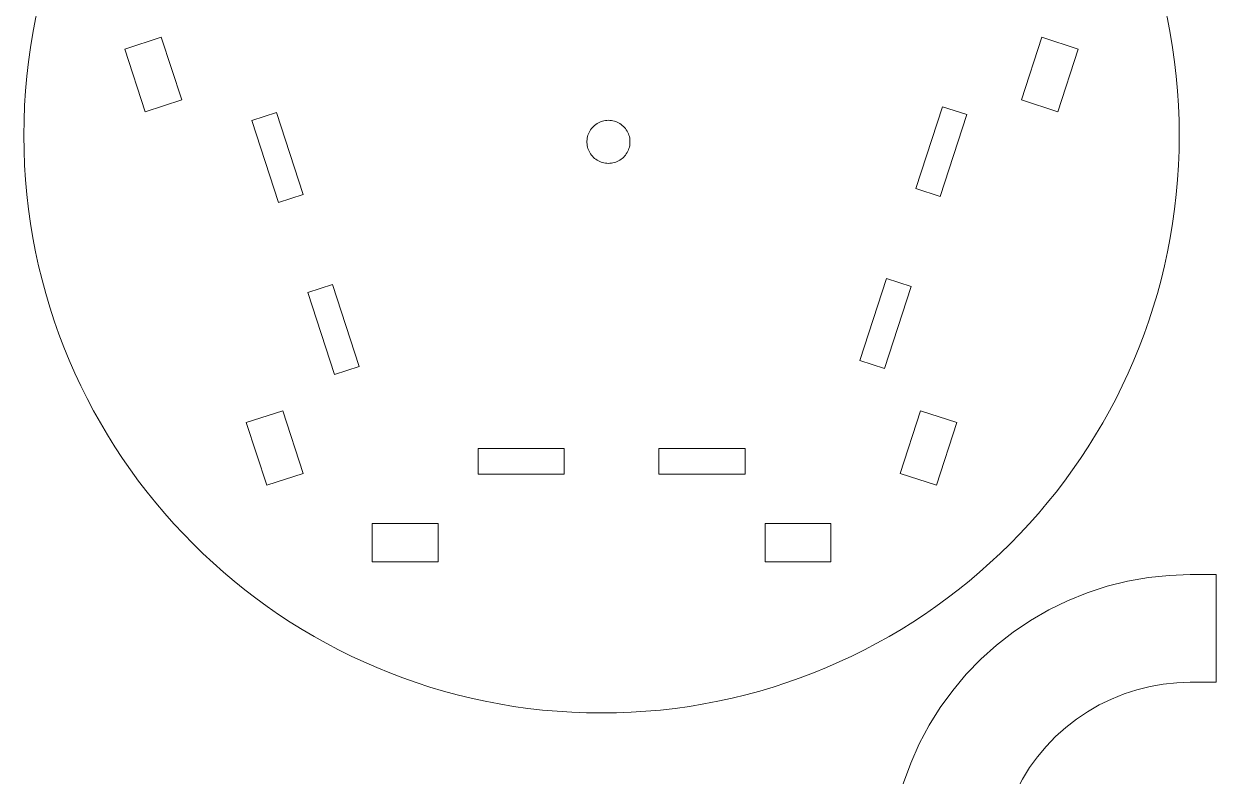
# Model space of a CAD drawing. Header units: centimetres. Extents: x -14.7 to 14.7, y -19.5 to 19.5.
# Drawn here: x -14.44 to -0.6, y -8.58 to 0.16 of the extents above; entities that cross this region are included whole.
import ezdxf

# ---------------------------------------------------------------- set-up
doc = ezdxf.new("R2010")
doc.units = ezdxf.units.CM
doc.header["$MEASUREMENT"] = 0
doc.layers.add('layer 1', color=7, linetype='Continuous')

msp = doc.modelspace()

# ---------------------------------------------------------------- linework, layer by layer
at = {"layer": 'layer 1', "color": 1, "lineweight": 9}
for points, knots in [([(-1.02911, -1.13727), (-1.0291, -1.13749), (-1.0291, -1.13585), (-1.0291, -1.13585), (-1.0291, -1.13585), (-1.0291, 2.5669), (-4.03191, 5.56971), (-7.73467, 5.56971), (-7.73467, 5.56971), (-11.43743, 5.56971), (-14.44024, 2.5669), (-14.44024, -1.13585), (-14.44024, -1.13585), (-14.44024, -1.13585), (-14.44024, -1.13749), (-14.44024, -1.13749), (-14.44024, -1.13749), (-14.44024, -1.137), (-14.44024, -1.13864), (-14.44024, -1.13864), (-14.44024, -1.13864), (-14.44024, -4.8414), (-11.43743, -7.84421), (-7.73467, -7.84421), (-7.73467, -7.84421), (-4.03191, -7.84421), (-1.0291, -4.8414), (-1.0291, -1.13864), (-1.0291, -1.13864), (-1.0291, -1.13864), (-1.0291, -1.137), (-1.0291, -1.137), (-1.0291, -1.137), (-1.0291, -1.137), (-1.02911, -1.13727), (-1.02911, -1.13727)], [0, 0, 0, 0, 0.1, 0.1, 0.1, 0.1, 0.2, 0.2, 0.2, 0.2, 0.3, 0.3, 0.3, 0.3, 0.4, 0.4, 0.4, 0.4, 0.5, 0.5, 0.5, 0.5, 0.6, 0.6, 0.6, 0.6, 0.7, 0.7, 0.7, 0.7, 0.8, 0.8, 0.8, 0.8, 1, 1, 1, 1]), ([(-3.80246, -1.84702), (-3.80246, -1.84702), (-4.08778, -1.75431), (-4.08778, -1.75431), (-4.08778, -1.75431), (-4.08778, -1.75431), (-3.77876, -0.80326), (-3.77876, -0.80326), (-3.77876, -0.80326), (-3.77876, -0.80326), (-3.49344, -0.89596), (-3.49344, -0.89596), (-3.49344, -0.89596), (-3.49344, -0.89596), (-3.80246, -1.84702), (-3.80246, -1.84702)], [0, 0, 0, 0, 0.2, 0.2, 0.2, 0.2, 0.4, 0.4, 0.4, 0.4, 0.6, 0.6, 0.6, 0.6, 1, 1, 1, 1]), ([(-11.48391, -1.91598), (-11.48391, -1.91598), (-11.79293, -0.96492), (-11.79293, -0.96492), (-11.79293, -0.96492), (-11.79293, -0.96492), (-11.50761, -0.87222), (-11.50761, -0.87222), (-11.50761, -0.87222), (-11.50761, -0.87222), (-11.1986, -1.82328), (-11.1986, -1.82328), (-11.1986, -1.82328), (-11.1986, -1.82328), (-11.48391, -1.91598), (-11.48391, -1.91598)], [0, 0, 0, 0, 0.2, 0.2, 0.2, 0.2, 0.4, 0.4, 0.4, 0.4, 0.6, 0.6, 0.6, 0.6, 1, 1, 1, 1]), ([(-7.40454, -1.2206), (-7.40454, -1.2206), (-7.40576, -1.23801), (-7.40576, -1.23801), (-7.40576, -1.23801), (-7.40576, -1.23801), (-7.40819, -1.25529), (-7.40819, -1.25529), (-7.40819, -1.25529), (-7.40819, -1.25529), (-7.41182, -1.27236), (-7.41182, -1.27236), (-7.41182, -1.27236), (-7.41182, -1.27236), (-7.41663, -1.28913), (-7.41663, -1.28913), (-7.41663, -1.28913), (-7.41663, -1.28913), (-7.4226, -1.30553), (-7.4226, -1.30553), (-7.4226, -1.30553), (-7.4226, -1.30553), (-7.4297, -1.32147), (-7.4297, -1.32147), (-7.4297, -1.32147), (-7.4297, -1.32147), (-7.43789, -1.33688), (-7.43789, -1.33688), (-7.43789, -1.33688), (-7.43789, -1.33688), (-7.44713, -1.35168), (-7.44713, -1.35168), (-7.44713, -1.35168), (-7.44713, -1.35168), (-7.45739, -1.3658), (-7.45739, -1.3658), (-7.45739, -1.3658), (-7.45739, -1.3658), (-7.46861, -1.37917), (-7.46861, -1.37917), (-7.46861, -1.37917), (-7.46861, -1.37917), (-7.48073, -1.39172), (-7.48073, -1.39172), (-7.48073, -1.39172), (-7.48073, -1.39172), (-7.4937, -1.4034), (-7.4937, -1.4034), (-7.4937, -1.4034), (-7.4937, -1.4034), (-7.50745, -1.41414), (-7.50745, -1.41414), (-7.50745, -1.41414), (-7.50745, -1.41414), (-7.52192, -1.4239), (-7.52192, -1.4239), (-7.52192, -1.4239), (-7.52192, -1.4239), (-7.53703, -1.43262), (-7.53703, -1.43262), (-7.53703, -1.43262), (-7.53703, -1.43262), (-7.55271, -1.44027), (-7.55271, -1.44027), (-7.55271, -1.44027), (-7.55271, -1.44027), (-7.56889, -1.44681), (-7.56889, -1.44681), (-7.56889, -1.44681), (-7.56889, -1.44681), (-7.58548, -1.4522), (-7.58548, -1.4522), (-7.58548, -1.4522), (-7.58548, -1.4522), (-7.60241, -1.45642), (-7.60241, -1.45642), (-7.60241, -1.45642), (-7.60241, -1.45642), (-7.61959, -1.45945), (-7.61959, -1.45945), (-7.61959, -1.45945), (-7.61959, -1.45945), (-7.63695, -1.46128), (-7.63695, -1.46128), (-7.63695, -1.46128), (-7.63695, -1.46128), (-7.65439, -1.46189), (-7.65439, -1.46189), (-7.65439, -1.46189), (-7.65439, -1.46189), (-7.67183, -1.46128), (-7.67183, -1.46128), (-7.67183, -1.46128), (-7.67183, -1.46128), (-7.68919, -1.45945), (-7.68919, -1.45945), (-7.68919, -1.45945), (-7.68919, -1.45945), (-7.70637, -1.45642), (-7.70637, -1.45642), (-7.70637, -1.45642), (-7.70637, -1.45642), (-7.7233, -1.4522), (-7.7233, -1.4522), (-7.7233, -1.4522), (-7.7233, -1.4522), (-7.73989, -1.44681), (-7.73989, -1.44681), (-7.73989, -1.44681), (-7.73989, -1.44681), (-7.75607, -1.44027), (-7.75607, -1.44027), (-7.75607, -1.44027), (-7.75607, -1.44027), (-7.77175, -1.43262), (-7.77175, -1.43262), (-7.77175, -1.43262), (-7.77175, -1.43262), (-7.78686, -1.4239), (-7.78686, -1.4239), (-7.78686, -1.4239), (-7.78686, -1.4239), (-7.80133, -1.41414), (-7.80133, -1.41414), (-7.80133, -1.41414), (-7.80133, -1.41414), (-7.81508, -1.4034), (-7.81508, -1.4034), (-7.81508, -1.4034), (-7.81508, -1.4034), (-7.82805, -1.39172), (-7.82805, -1.39172), (-7.82805, -1.39172), (-7.82805, -1.39172), (-7.84017, -1.37917), (-7.84017, -1.37917), (-7.84017, -1.37917), (-7.84017, -1.37917), (-7.85139, -1.3658), (-7.85139, -1.3658), (-7.85139, -1.3658), (-7.85139, -1.3658), (-7.86165, -1.35168), (-7.86165, -1.35168), (-7.86165, -1.35168), (-7.86165, -1.35168), (-7.87089, -1.33688), (-7.87089, -1.33688), (-7.87089, -1.33688), (-7.87089, -1.33688), (-7.87908, -1.32147), (-7.87908, -1.32147), (-7.87908, -1.32147), (-7.87908, -1.32147), (-7.88618, -1.30553), (-7.88618, -1.30553), (-7.88618, -1.30553), (-7.88618, -1.30553), (-7.89215, -1.28913), (-7.89215, -1.28913), (-7.89215, -1.28913), (-7.89215, -1.28913), (-7.89696, -1.27236), (-7.89696, -1.27236), (-7.89696, -1.27236), (-7.89696, -1.27236), (-7.90059, -1.25529), (-7.90059, -1.25529), (-7.90059, -1.25529), (-7.90059, -1.25529), (-7.90302, -1.23801), (-7.90302, -1.23801), (-7.90302, -1.23801), (-7.90302, -1.23801), (-7.90424, -1.2206), (-7.90424, -1.2206), (-7.90424, -1.2206), (-7.90424, -1.2206), (-7.90424, -1.20315), (-7.90424, -1.20315), (-7.90424, -1.20315), (-7.90424, -1.20315), (-7.90302, -1.18574), (-7.90302, -1.18574), (-7.90302, -1.18574), (-7.90302, -1.18574), (-7.90059, -1.16846), (-7.90059, -1.16846), (-7.90059, -1.16846), (-7.90059, -1.16846), (-7.89696, -1.15139), (-7.89696, -1.15139), (-7.89696, -1.15139), (-7.89696, -1.15139), (-7.89215, -1.13462), (-7.89215, -1.13462), (-7.89215, -1.13462), (-7.89215, -1.13462), (-7.88618, -1.11822), (-7.88618, -1.11822), (-7.88618, -1.11822), (-7.88618, -1.11822), (-7.87908, -1.10228), (-7.87908, -1.10228), (-7.87908, -1.10228), (-7.87908, -1.10228), (-7.87089, -1.08687), (-7.87089, -1.08687), (-7.87089, -1.08687), (-7.87089, -1.08687), (-7.86165, -1.07207), (-7.86165, -1.07207), (-7.86165, -1.07207), (-7.86165, -1.07207), (-7.85139, -1.05795), (-7.85139, -1.05795), (-7.85139, -1.05795), (-7.85139, -1.05795), (-7.84017, -1.04458), (-7.84017, -1.04458), (-7.84017, -1.04458), (-7.84017, -1.04458), (-7.82805, -1.03203), (-7.82805, -1.03203), (-7.82805, -1.03203), (-7.82805, -1.03203), (-7.81508, -1.02035), (-7.81508, -1.02035), (-7.81508, -1.02035), (-7.81508, -1.02035), (-7.80133, -1.00961), (-7.80133, -1.00961), (-7.80133, -1.00961), (-7.80133, -1.00961), (-7.78686, -0.99985), (-7.78686, -0.99985), (-7.78686, -0.99985), (-7.78686, -0.99985), (-7.77175, -0.99112), (-7.77175, -0.99112), (-7.77175, -0.99112), (-7.77175, -0.99112), (-7.75607, -0.98347), (-7.75607, -0.98347), (-7.75607, -0.98347), (-7.75607, -0.98347), (-7.73989, -0.97693), (-7.73989, -0.97693), (-7.73989, -0.97693), (-7.73989, -0.97693), (-7.7233, -0.97154), (-7.7233, -0.97154), (-7.7233, -0.97154), (-7.7233, -0.97154), (-7.70637, -0.96732), (-7.70637, -0.96732), (-7.70637, -0.96732), (-7.70637, -0.96732), (-7.68919, -0.96429), (-7.68919, -0.96429), (-7.68919, -0.96429), (-7.68919, -0.96429), (-7.67183, -0.96246), (-7.67183, -0.96246), (-7.67183, -0.96246), (-7.67183, -0.96246), (-7.65439, -0.96185), (-7.65439, -0.96185), (-7.65439, -0.96185), (-7.65439, -0.96185), (-7.63695, -0.96246), (-7.63695, -0.96246), (-7.63695, -0.96246), (-7.63695, -0.96246), (-7.61959, -0.96429), (-7.61959, -0.96429), (-7.61959, -0.96429), (-7.61959, -0.96429), (-7.60241, -0.96732), (-7.60241, -0.96732), (-7.60241, -0.96732), (-7.60241, -0.96732), (-7.58548, -0.97154), (-7.58548, -0.97154), (-7.58548, -0.97154), (-7.58548, -0.97154), (-7.56889, -0.97693), (-7.56889, -0.97693), (-7.56889, -0.97693), (-7.56889, -0.97693), (-7.55271, -0.98347), (-7.55271, -0.98347), (-7.55271, -0.98347), (-7.55271, -0.98347), (-7.53703, -0.99112), (-7.53703, -0.99112), (-7.53703, -0.99112), (-7.53703, -0.99112), (-7.52192, -0.99985), (-7.52192, -0.99985), (-7.52192, -0.99985), (-7.52192, -0.99985), (-7.50745, -1.00961), (-7.50745, -1.00961), (-7.50745, -1.00961), (-7.50745, -1.00961), (-7.4937, -1.02035), (-7.4937, -1.02035), (-7.4937, -1.02035), (-7.4937, -1.02035), (-7.48073, -1.03203), (-7.48073, -1.03203), (-7.48073, -1.03203), (-7.48073, -1.03203), (-7.46861, -1.04458), (-7.46861, -1.04458), (-7.46861, -1.04458), (-7.46861, -1.04458), (-7.45739, -1.05795), (-7.45739, -1.05795), (-7.45739, -1.05795), (-7.45739, -1.05795), (-7.44713, -1.07207), (-7.44713, -1.07207), (-7.44713, -1.07207), (-7.44713, -1.07207), (-7.43789, -1.08687), (-7.43789, -1.08687), (-7.43789, -1.08687), (-7.43789, -1.08687), (-7.4297, -1.10228), (-7.4297, -1.10228), (-7.4297, -1.10228), (-7.4297, -1.10228), (-7.4226, -1.11822), (-7.4226, -1.11822), (-7.4226, -1.11822), (-7.4226, -1.11822), (-7.41663, -1.13462), (-7.41663, -1.13462), (-7.41663, -1.13462), (-7.41663, -1.13462), (-7.41182, -1.15139), (-7.41182, -1.15139), (-7.41182, -1.15139), (-7.41182, -1.15139), (-7.40819, -1.16846), (-7.40819, -1.16846), (-7.40819, -1.16846), (-7.40819, -1.16846), (-7.40576, -1.18574), (-7.40576, -1.18574), (-7.40576, -1.18574), (-7.40576, -1.18574), (-7.40454, -1.20315), (-7.40454, -1.20315), (-7.40454, -1.20315), (-7.40454, -1.20315), (-7.40454, -1.2206), (-7.40454, -1.2206)], [0, 0, 0, 0, 0.01098901, 0.01098901, 0.01098901, 0.01098901, 0.02197802, 0.02197802, 0.02197802, 0.02197802, 0.03296703, 0.03296703, 0.03296703, 0.03296703, 0.04395604, 0.04395604, 0.04395604, 0.04395604, 0.05494505, 0.05494505, 0.05494505, 0.05494505, 0.06593407, 0.06593407, 0.06593407, 0.06593407, 0.07692308, 0.07692308, 0.07692308, 0.07692308, 0.08791209, 0.08791209, 0.08791209, 0.08791209, 0.0989011, 0.0989011, 0.0989011, 0.0989011, 0.10989011, 0.10989011, 0.10989011, 0.10989011, 0.12087912, 0.12087912, 0.12087912, 0.12087912, 0.13186813, 0.13186813, 0.13186813, 0.13186813, 0.14285714, 0.14285714, 0.14285714, 0.14285714, 0.15384615, 0.15384615, 0.15384615, 0.15384615, 0.16483516, 0.16483516, 0.16483516, 0.16483516, 0.17582418, 0.17582418, 0.17582418, 0.17582418, 0.18681319, 0.18681319, 0.18681319, 0.18681319, 0.1978022, 0.1978022, 0.1978022, 0.1978022, 0.20879121, 0.20879121, 0.20879121, 0.20879121, 0.21978022, 0.21978022, 0.21978022, 0.21978022, 0.23076923, 0.23076923, 0.23076923, 0.23076923, 0.24175824, 0.24175824, 0.24175824, 0.24175824, 0.25274725, 0.25274725, 0.25274725, 0.25274725, 0.26373626, 0.26373626, 0.26373626, 0.26373626, 0.27472527, 0.27472527, 0.27472527, 0.27472527, 0.28571429, 0.28571429, 0.28571429, 0.28571429, 0.2967033, 0.2967033, 0.2967033, 0.2967033, 0.30769231, 0.30769231, 0.30769231, 0.30769231, 0.31868132, 0.31868132, 0.31868132, 0.31868132, 0.32967033, 0.32967033, 0.32967033, 0.32967033, 0.34065934, 0.34065934, 0.34065934, 0.34065934, 0.35164835, 0.35164835, 0.35164835, 0.35164835, 0.36263736, 0.36263736, 0.36263736, 0.36263736, 0.37362637, 0.37362637, 0.37362637, 0.37362637, 0.38461538, 0.38461538, 0.38461538, 0.38461538, 0.3956044, 0.3956044, 0.3956044, 0.3956044, 0.40659341, 0.40659341, 0.40659341, 0.40659341, 0.41758242, 0.41758242, 0.41758242, 0.41758242, 0.42857143, 0.42857143, 0.42857143, 0.42857143, 0.43956044, 0.43956044, 0.43956044, 0.43956044, 0.45054945, 0.45054945, 0.45054945, 0.45054945, 0.46153846, 0.46153846, 0.46153846, 0.46153846, 0.47252747, 0.47252747, 0.47252747, 0.47252747, 0.48351648, 0.48351648, 0.48351648, 0.48351648, 0.49450549, 0.49450549, 0.49450549, 0.49450549, 0.50549451, 0.50549451, 0.50549451, 0.50549451, 0.51648352, 0.51648352, 0.51648352, 0.51648352, 0.52747253, 0.52747253, 0.52747253, 0.52747253, 0.53846154, 0.53846154, 0.53846154, 0.53846154, 0.54945055, 0.54945055, 0.54945055, 0.54945055, 0.56043956, 0.56043956, 0.56043956, 0.56043956, 0.57142857, 0.57142857, 0.57142857, 0.57142857, 0.58241758, 0.58241758, 0.58241758, 0.58241758, 0.59340659, 0.59340659, 0.59340659, 0.59340659, 0.6043956, 0.6043956, 0.6043956, 0.6043956, 0.61538462, 0.61538462, 0.61538462, 0.61538462, 0.62637363, 0.62637363, 0.62637363, 0.62637363, 0.63736264, 0.63736264, 0.63736264, 0.63736264, 0.64835165, 0.64835165, 0.64835165, 0.64835165, 0.65934066, 0.65934066, 0.65934066, 0.65934066, 0.67032967, 0.67032967, 0.67032967, 0.67032967, 0.68131868, 0.68131868, 0.68131868, 0.68131868, 0.69230769, 0.69230769, 0.69230769, 0.69230769, 0.7032967, 0.7032967, 0.7032967, 0.7032967, 0.71428571, 0.71428571, 0.71428571, 0.71428571, 0.72527473, 0.72527473, 0.72527473, 0.72527473, 0.73626374, 0.73626374, 0.73626374, 0.73626374, 0.74725275, 0.74725275, 0.74725275, 0.74725275, 0.75824176, 0.75824176, 0.75824176, 0.75824176, 0.76923077, 0.76923077, 0.76923077, 0.76923077, 0.78021978, 0.78021978, 0.78021978, 0.78021978, 0.79120879, 0.79120879, 0.79120879, 0.79120879, 0.8021978, 0.8021978, 0.8021978, 0.8021978, 0.81318681, 0.81318681, 0.81318681, 0.81318681, 0.82417582, 0.82417582, 0.82417582, 0.82417582, 0.83516484, 0.83516484, 0.83516484, 0.83516484, 0.84615385, 0.84615385, 0.84615385, 0.84615385, 0.85714286, 0.85714286, 0.85714286, 0.85714286, 0.86813187, 0.86813187, 0.86813187, 0.86813187, 0.87912088, 0.87912088, 0.87912088, 0.87912088, 0.89010989, 0.89010989, 0.89010989, 0.89010989, 0.9010989, 0.9010989, 0.9010989, 0.9010989, 0.91208791, 0.91208791, 0.91208791, 0.91208791, 0.92307692, 0.92307692, 0.92307692, 0.92307692, 0.93406593, 0.93406593, 0.93406593, 0.93406593, 0.94505495, 0.94505495, 0.94505495, 0.94505495, 0.95604396, 0.95604396, 0.95604396, 0.95604396, 0.96703297, 0.96703297, 0.96703297, 0.96703297, 0.97802198, 0.97802198, 0.97802198, 0.97802198, 1, 1, 1, 1]), ([(-10.83498, -3.9132), (-10.83498, -3.9132), (-11.144, -2.96215), (-11.144, -2.96215), (-11.144, -2.96215), (-11.144, -2.96215), (-10.85868, -2.86944), (-10.85868, -2.86944), (-10.85868, -2.86944), (-10.85868, -2.86944), (-10.54966, -3.8205), (-10.54966, -3.8205), (-10.54966, -3.8205), (-10.54966, -3.8205), (-10.83498, -3.9132), (-10.83498, -3.9132)], [0, 0, 0, 0, 0.2, 0.2, 0.2, 0.2, 0.4, 0.4, 0.4, 0.4, 0.6, 0.6, 0.6, 0.6, 1, 1, 1, 1]), ([(-4.4514, -3.84424), (-4.4514, -3.84424), (-4.73671, -3.75154), (-4.73671, -3.75154), (-4.73671, -3.75154), (-4.73671, -3.75154), (-4.42769, -2.80048), (-4.42769, -2.80048), (-4.42769, -2.80048), (-4.42769, -2.80048), (-4.14238, -2.89318), (-4.14238, -2.89318), (-4.14238, -2.89318), (-4.14238, -2.89318), (-4.4514, -3.84424), (-4.4514, -3.84424)], [0, 0, 0, 0, 0.2, 0.2, 0.2, 0.2, 0.4, 0.4, 0.4, 0.4, 0.6, 0.6, 0.6, 0.6, 1, 1, 1, 1]), ([(-8.16813, -5.07155), (-8.16813, -5.07155), (-9.16813, -5.07155), (-9.16813, -5.07155), (-9.16813, -5.07155), (-9.16813, -5.07155), (-9.16813, -4.77155), (-9.16813, -4.77155), (-9.16813, -4.77155), (-9.16813, -4.77155), (-8.16813, -4.77155), (-8.16813, -4.77155), (-8.16813, -4.77155), (-8.16813, -4.77155), (-8.16813, -5.07155), (-8.16813, -5.07155)], [0, 0, 0, 0, 0.2, 0.2, 0.2, 0.2, 0.4, 0.4, 0.4, 0.4, 0.6, 0.6, 0.6, 0.6, 1, 1, 1, 1]), ([(-6.06814, -5.07155), (-6.06814, -5.07155), (-7.06814, -5.07155), (-7.06814, -5.07155), (-7.06814, -5.07155), (-7.06814, -5.07155), (-7.06814, -4.77155), (-7.06814, -4.77155), (-7.06814, -4.77155), (-7.06814, -4.77155), (-6.06814, -4.77155), (-6.06814, -4.77155), (-6.06814, -4.77155), (-6.06814, -4.77155), (-6.06814, -5.07155), (-6.06814, -5.07155)], [0, 0, 0, 0, 0.2, 0.2, 0.2, 0.2, 0.4, 0.4, 0.4, 0.4, 0.6, 0.6, 0.6, 0.6, 1, 1, 1, 1]), ([(-0.90083, -11.98721), (-0.90083, -11.98721), (-1.05778, -11.98173), (-1.05778, -11.98173), (-1.05778, -11.98173), (-1.05778, -11.98173), (-1.21397, -11.96531), (-1.21397, -11.96531), (-1.21397, -11.96531), (-1.21397, -11.96531), (-1.36863, -11.93804), (-1.36863, -11.93804), (-1.36863, -11.93804), (-1.36863, -11.93804), (-1.52101, -11.90005), (-1.52101, -11.90005), (-1.52101, -11.90005), (-1.52101, -11.90005), (-1.67037, -11.85152), (-1.67037, -11.85152), (-1.67037, -11.85152), (-1.67037, -11.85152), (-1.81599, -11.79269), (-1.81599, -11.79269), (-1.81599, -11.79269), (-1.81599, -11.79269), (-1.95714, -11.72384), (-1.95714, -11.72384), (-1.95714, -11.72384), (-1.95714, -11.72384), (-2.09315, -11.64532), (-2.09315, -11.64532), (-2.09315, -11.64532), (-2.09315, -11.64532), (-2.22335, -11.5575), (-2.22335, -11.5575), (-2.22335, -11.5575), (-2.22335, -11.5575), (-2.3471, -11.46081), (-2.3471, -11.46081), (-2.3471, -11.46081), (-2.3471, -11.46081), (-2.46381, -11.35573), (-2.46381, -11.35573), (-2.46381, -11.35573), (-2.46381, -11.35573), (-2.5729, -11.24276), (-2.5729, -11.24276), (-2.5729, -11.24276), (-2.5729, -11.24276), (-2.67385, -11.12245), (-2.67385, -11.12245), (-2.67385, -11.12245), (-2.67385, -11.12245), (-2.76616, -10.99539), (-2.76616, -10.99539), (-2.76616, -10.99539), (-2.76616, -10.99539), (-2.84939, -10.86221), (-2.84939, -10.86221), (-2.84939, -10.86221), (-2.84939, -10.86221), (-2.92312, -10.72355), (-2.92312, -10.72355), (-2.92312, -10.72355), (-2.92312, -10.72355), (-2.98699, -10.58007), (-2.98699, -10.58007), (-2.98699, -10.58007), (-2.98699, -10.58007), (-3.04071, -10.4325), (-3.04071, -10.4325), (-3.04071, -10.4325), (-3.04071, -10.4325), (-3.08399, -10.28154), (-3.08399, -10.28154), (-3.08399, -10.28154), (-3.08399, -10.28154), (-3.11665, -10.12792), (-3.11665, -10.12792), (-3.11665, -10.12792), (-3.11665, -10.12792), (-3.1385, -9.9724), (-3.1385, -9.9724), (-3.1385, -9.9724), (-3.1385, -9.9724), (-3.14946, -9.81573), (-3.14946, -9.81573), (-3.14946, -9.81573), (-3.14946, -9.81573), (-3.14946, -9.65869), (-3.14946, -9.65869), (-3.14946, -9.65869), (-3.14946, -9.65869), (-3.1385, -9.50202), (-3.1385, -9.50202), (-3.1385, -9.50202), (-3.1385, -9.50202), (-3.11665, -9.34651), (-3.11665, -9.34651), (-3.11665, -9.34651), (-3.11665, -9.34651), (-3.08399, -9.19291), (-3.08399, -9.19291), (-3.08399, -9.19291), (-3.08399, -9.19291), (-3.04071, -9.04191), (-3.04071, -9.04191), (-3.04071, -9.04191), (-3.04071, -9.04191), (-2.98699, -8.89431), (-2.98699, -8.89431), (-2.98699, -8.89431), (-2.98699, -8.89431), (-2.92312, -8.75091), (-2.92312, -8.75091), (-2.92312, -8.75091), (-2.92312, -8.75091), (-2.84939, -8.61221), (-2.84939, -8.61221), (-2.84939, -8.61221), (-2.84939, -8.61221), (-2.76616, -8.47901), (-2.76616, -8.47901), (-2.76616, -8.47901), (-2.76616, -8.47901), (-2.67385, -8.35201), (-2.67385, -8.35201), (-2.67385, -8.35201), (-2.67385, -8.35201), (-2.5729, -8.23171), (-2.5729, -8.23171), (-2.5729, -8.23171), (-2.5729, -8.23171), (-2.46381, -8.11871), (-2.46381, -8.11871), (-2.46381, -8.11871), (-2.46381, -8.11871), (-2.3471, -8.01361), (-2.3471, -8.01361), (-2.3471, -8.01361), (-2.3471, -8.01361), (-2.22335, -7.91691), (-2.22335, -7.91691), (-2.22335, -7.91691), (-2.22335, -7.91691), (-2.09315, -7.82911), (-2.09315, -7.82911), (-2.09315, -7.82911), (-2.09315, -7.82911), (-1.95714, -7.75061), (-1.95714, -7.75061), (-1.95714, -7.75061), (-1.95714, -7.75061), (-1.81599, -7.68171), (-1.81599, -7.68171), (-1.81599, -7.68171), (-1.81599, -7.68171), (-1.67037, -7.62291), (-1.67037, -7.62291), (-1.67037, -7.62291), (-1.67037, -7.62291), (-1.52101, -7.57441), (-1.52101, -7.57441), (-1.52101, -7.57441), (-1.52101, -7.57441), (-1.36863, -7.53641), (-1.36863, -7.53641), (-1.36863, -7.53641), (-1.36863, -7.53641), (-1.21397, -7.50911), (-1.21397, -7.50911), (-1.21397, -7.50911), (-1.21397, -7.50911), (-1.05778, -7.49271), (-1.05778, -7.49271), (-1.05778, -7.49271), (-1.05778, -7.49271), (-0.90083, -7.48721), (-0.90083, -7.48721), (-0.90083, -7.48721), (-0.90083, -7.48721), (-0.60083, -7.48721), (-0.60083, -7.48721), (-0.60083, -7.48721), (-0.60083, -7.48721), (-0.60083, -6.23721), (-0.60083, -6.23721), (-0.60083, -6.23721), (-0.60083, -6.23721), (-0.90083, -6.23721), (-0.90083, -6.23721), (-0.90083, -6.23721), (-0.90083, -6.23721), (-1.14498, -6.24571), (-1.14498, -6.24571), (-1.14498, -6.24571), (-1.14498, -6.24571), (-1.38794, -6.27131), (-1.38794, -6.27131), (-1.38794, -6.27131), (-1.38794, -6.27131), (-1.62852, -6.31371), (-1.62852, -6.31371), (-1.62852, -6.31371), (-1.62852, -6.31371), (-1.86556, -6.37281), (-1.86556, -6.37281), (-1.86556, -6.37281), (-1.86556, -6.37281), (-2.0979, -6.44831), (-2.0979, -6.44831), (-2.0979, -6.44831), (-2.0979, -6.44831), (-2.32441, -6.53981), (-2.32441, -6.53981), (-2.32441, -6.53981), (-2.32441, -6.53981), (-2.54398, -6.64691), (-2.54398, -6.64691), (-2.54398, -6.64691), (-2.54398, -6.64691), (-2.75555, -6.76901), (-2.75555, -6.76901), (-2.75555, -6.76901), (-2.75555, -6.76901), (-2.95808, -6.90561), (-2.95808, -6.90561), (-2.95808, -6.90561), (-2.95808, -6.90561), (-3.15059, -7.05601), (-3.15059, -7.05601), (-3.15059, -7.05601), (-3.15059, -7.05601), (-3.33213, -7.21951), (-3.33213, -7.21951), (-3.33213, -7.21951), (-3.33213, -7.21951), (-3.50184, -7.39521), (-3.50184, -7.39521), (-3.50184, -7.39521), (-3.50184, -7.39521), (-3.65887, -7.58241), (-3.65887, -7.58241), (-3.65887, -7.58241), (-3.65887, -7.58241), (-3.80246, -7.78001), (-3.80246, -7.78001), (-3.80246, -7.78001), (-3.80246, -7.78001), (-3.93192, -7.98721), (-3.93192, -7.98721), (-3.93192, -7.98721), (-3.93192, -7.98721), (-4.04661, -8.20291), (-4.04661, -8.20291), (-4.04661, -8.20291), (-4.04661, -8.20291), (-4.14597, -8.42611), (-4.14597, -8.42611), (-4.14597, -8.42611), (-4.14597, -8.42611), (-4.22953, -8.65561), (-4.22953, -8.65561), (-4.22953, -8.65561), (-4.22953, -8.65561), (-4.29686, -8.89051), (-4.29686, -8.89051), (-4.29686, -8.89051), (-4.29686, -8.89051), (-4.34766, -9.12941), (-4.34766, -9.12941), (-4.34766, -9.12941), (-4.34766, -9.12941), (-4.38166, -9.37141), (-4.38166, -9.37141), (-4.38166, -9.37141), (-4.38166, -9.37141), (-4.3987, -9.61506), (-4.3987, -9.61506), (-4.3987, -9.61506), (-4.3987, -9.61506), (-4.3987, -9.85936), (-4.3987, -9.85936), (-4.3987, -9.85936), (-4.3987, -9.85936), (-4.38166, -10.10306), (-4.38166, -10.10306), (-4.38166, -10.10306), (-4.38166, -10.10306), (-4.34766, -10.34498), (-4.34766, -10.34498), (-4.34766, -10.34498), (-4.34766, -10.34498), (-4.29686, -10.58394), (-4.29686, -10.58394), (-4.29686, -10.58394), (-4.29686, -10.58394), (-4.22953, -10.81877), (-4.22953, -10.81877), (-4.22953, -10.81877), (-4.22953, -10.81877), (-4.14597, -11.04833), (-4.14597, -11.04833), (-4.14597, -11.04833), (-4.14597, -11.04833), (-4.04661, -11.27151), (-4.04661, -11.27151), (-4.04661, -11.27151), (-4.04661, -11.27151), (-3.93192, -11.48721), (-3.93192, -11.48721), (-3.93192, -11.48721), (-3.93192, -11.48721), (-3.80246, -11.69439), (-3.80246, -11.69439), (-3.80246, -11.69439), (-3.80246, -11.69439), (-3.65887, -11.89203), (-3.65887, -11.89203), (-3.65887, -11.89203), (-3.65887, -11.89203), (-3.50184, -12.07917), (-3.50184, -12.07917), (-3.50184, -12.07917), (-3.50184, -12.07917), (-3.33213, -12.2549), (-3.33213, -12.2549), (-3.33213, -12.2549), (-3.33213, -12.2549), (-3.15059, -12.41837), (-3.15059, -12.41837), (-3.15059, -12.41837), (-3.15059, -12.41837), (-2.95808, -12.56877), (-2.95808, -12.56877), (-2.95808, -12.56877), (-2.95808, -12.56877), (-2.75555, -12.70538), (-2.75555, -12.70538), (-2.75555, -12.70538), (-2.75555, -12.70538), (-2.54398, -12.82753), (-2.54398, -12.82753), (-2.54398, -12.82753), (-2.54398, -12.82753), (-2.32441, -12.93462), (-2.32441, -12.93462), (-2.32441, -12.93462), (-2.32441, -12.93462), (-2.0979, -13.02614), (-2.0979, -13.02614), (-2.0979, -13.02614), (-2.0979, -13.02614), (-1.86556, -13.10163), (-1.86556, -13.10163), (-1.86556, -13.10163), (-1.86556, -13.10163), (-1.62852, -13.16073), (-1.62852, -13.16073), (-1.62852, -13.16073), (-1.62852, -13.16073), (-1.38794, -13.20315), (-1.38794, -13.20315), (-1.38794, -13.20315), (-1.38794, -13.20315), (-1.14498, -13.22868), (-1.14498, -13.22868), (-1.14498, -13.22868), (-1.14498, -13.22868), (-0.90083, -13.23721), (-0.90083, -13.23721), (-0.90083, -13.23721), (-0.90083, -13.23721), (-0.60083, -13.23721), (-0.60083, -13.23721), (-0.60083, -13.23721), (-0.60083, -13.23721), (-0.60083, -11.98721), (-0.60083, -11.98721), (-0.60083, -11.98721), (-0.60083, -11.98721), (-0.90083, -11.98721), (-0.90083, -11.98721)], [0, 0, 0, 0, 0.01030928, 0.01030928, 0.01030928, 0.01030928, 0.02061856, 0.02061856, 0.02061856, 0.02061856, 0.03092784, 0.03092784, 0.03092784, 0.03092784, 0.04123711, 0.04123711, 0.04123711, 0.04123711, 0.05154639, 0.05154639, 0.05154639, 0.05154639, 0.06185567, 0.06185567, 0.06185567, 0.06185567, 0.07216495, 0.07216495, 0.07216495, 0.07216495, 0.08247423, 0.08247423, 0.08247423, 0.08247423, 0.09278351, 0.09278351, 0.09278351, 0.09278351, 0.10309278, 0.10309278, 0.10309278, 0.10309278, 0.11340206, 0.11340206, 0.11340206, 0.11340206, 0.12371134, 0.12371134, 0.12371134, 0.12371134, 0.13402062, 0.13402062, 0.13402062, 0.13402062, 0.1443299, 0.1443299, 0.1443299, 0.1443299, 0.15463918, 0.15463918, 0.15463918, 0.15463918, 0.16494845, 0.16494845, 0.16494845, 0.16494845, 0.17525773, 0.17525773, 0.17525773, 0.17525773, 0.18556701, 0.18556701, 0.18556701, 0.18556701, 0.19587629, 0.19587629, 0.19587629, 0.19587629, 0.20618557, 0.20618557, 0.20618557, 0.20618557, 0.21649485, 0.21649485, 0.21649485, 0.21649485, 0.22680412, 0.22680412, 0.22680412, 0.22680412, 0.2371134, 0.2371134, 0.2371134, 0.2371134, 0.24742268, 0.24742268, 0.24742268, 0.24742268, 0.25773196, 0.25773196, 0.25773196, 0.25773196, 0.26804124, 0.26804124, 0.26804124, 0.26804124, 0.27835052, 0.27835052, 0.27835052, 0.27835052, 0.28865979, 0.28865979, 0.28865979, 0.28865979, 0.29896907, 0.29896907, 0.29896907, 0.29896907, 0.30927835, 0.30927835, 0.30927835, 0.30927835, 0.31958763, 0.31958763, 0.31958763, 0.31958763, 0.32989691, 0.32989691, 0.32989691, 0.32989691, 0.34020619, 0.34020619, 0.34020619, 0.34020619, 0.35051546, 0.35051546, 0.35051546, 0.35051546, 0.36082474, 0.36082474, 0.36082474, 0.36082474, 0.37113402, 0.37113402, 0.37113402, 0.37113402, 0.3814433, 0.3814433, 0.3814433, 0.3814433, 0.39175258, 0.39175258, 0.39175258, 0.39175258, 0.40206186, 0.40206186, 0.40206186, 0.40206186, 0.41237113, 0.41237113, 0.41237113, 0.41237113, 0.42268041, 0.42268041, 0.42268041, 0.42268041, 0.43298969, 0.43298969, 0.43298969, 0.43298969, 0.44329897, 0.44329897, 0.44329897, 0.44329897, 0.45360825, 0.45360825, 0.45360825, 0.45360825, 0.46391753, 0.46391753, 0.46391753, 0.46391753, 0.4742268, 0.4742268, 0.4742268, 0.4742268, 0.48453608, 0.48453608, 0.48453608, 0.48453608, 0.49484536, 0.49484536, 0.49484536, 0.49484536, 0.50515464, 0.50515464, 0.50515464, 0.50515464, 0.51546392, 0.51546392, 0.51546392, 0.51546392, 0.5257732, 0.5257732, 0.5257732, 0.5257732, 0.53608247, 0.53608247, 0.53608247, 0.53608247, 0.54639175, 0.54639175, 0.54639175, 0.54639175, 0.55670103, 0.55670103, 0.55670103, 0.55670103, 0.56701031, 0.56701031, 0.56701031, 0.56701031, 0.57731959, 0.57731959, 0.57731959, 0.57731959, 0.58762887, 0.58762887, 0.58762887, 0.58762887, 0.59793814, 0.59793814, 0.59793814, 0.59793814, 0.60824742, 0.60824742, 0.60824742, 0.60824742, 0.6185567, 0.6185567, 0.6185567, 0.6185567, 0.62886598, 0.62886598, 0.62886598, 0.62886598, 0.63917526, 0.63917526, 0.63917526, 0.63917526, 0.64948454, 0.64948454, 0.64948454, 0.64948454, 0.65979381, 0.65979381, 0.65979381, 0.65979381, 0.67010309, 0.67010309, 0.67010309, 0.67010309, 0.68041237, 0.68041237, 0.68041237, 0.68041237, 0.69072165, 0.69072165, 0.69072165, 0.69072165, 0.70103093, 0.70103093, 0.70103093, 0.70103093, 0.71134021, 0.71134021, 0.71134021, 0.71134021, 0.72164948, 0.72164948, 0.72164948, 0.72164948, 0.73195876, 0.73195876, 0.73195876, 0.73195876, 0.74226804, 0.74226804, 0.74226804, 0.74226804, 0.75257732, 0.75257732, 0.75257732, 0.75257732, 0.7628866, 0.7628866, 0.7628866, 0.7628866, 0.77319588, 0.77319588, 0.77319588, 0.77319588, 0.78350515, 0.78350515, 0.78350515, 0.78350515, 0.79381443, 0.79381443, 0.79381443, 0.79381443, 0.80412371, 0.80412371, 0.80412371, 0.80412371, 0.81443299, 0.81443299, 0.81443299, 0.81443299, 0.82474227, 0.82474227, 0.82474227, 0.82474227, 0.83505155, 0.83505155, 0.83505155, 0.83505155, 0.84536082, 0.84536082, 0.84536082, 0.84536082, 0.8556701, 0.8556701, 0.8556701, 0.8556701, 0.86597938, 0.86597938, 0.86597938, 0.86597938, 0.87628866, 0.87628866, 0.87628866, 0.87628866, 0.88659794, 0.88659794, 0.88659794, 0.88659794, 0.89690722, 0.89690722, 0.89690722, 0.89690722, 0.90721649, 0.90721649, 0.90721649, 0.90721649, 0.91752577, 0.91752577, 0.91752577, 0.91752577, 0.92783505, 0.92783505, 0.92783505, 0.92783505, 0.93814433, 0.93814433, 0.93814433, 0.93814433, 0.94845361, 0.94845361, 0.94845361, 0.94845361, 0.95876289, 0.95876289, 0.95876289, 0.95876289, 0.96907216, 0.96907216, 0.96907216, 0.96907216, 0.97938144, 0.97938144, 0.97938144, 0.97938144, 1, 1, 1, 1])]:
    msp.add_open_spline(points, degree=3, knots=knots, dxfattribs=at)
for points in [[(-13.26716, -0.13519), (-13.26716, -0.13519), (-12.84451, 0.00214), (-12.84451, 0.00214)], [(-12.84451, 0.00214), (-12.84451, 0.00214), (-12.60807, -0.72555), (-12.60807, -0.72555)], [(-2.86128, -0.72555), (-2.86128, -0.72555), (-2.62484, 0.00214), (-2.62484, 0.00214)], [(-2.2022, -0.13519), (-2.2022, -0.13519), (-2.62485, 0.00214), (-2.62485, 0.00214)], [(-13.26716, -0.13519), (-13.26716, -0.13519), (-13.03072, -0.86287), (-13.03072, -0.86287)], [(-2.43864, -0.86287), (-2.43864, -0.86287), (-2.2022, -0.13519), (-2.2022, -0.13519)], [(-13.03072, -0.86287), (-13.03072, -0.86287), (-12.60807, -0.72555), (-12.60807, -0.72555)], [(-2.43864, -0.86287), (-2.43864, -0.86287), (-2.86128, -0.72555), (-2.86128, -0.72555)], [(-11.85798, -4.47219), (-11.85798, -4.47219), (-11.43534, -4.33486), (-11.43534, -4.33486)], [(-11.43534, -4.33486), (-11.43534, -4.33486), (-11.1989, -5.06255), (-11.1989, -5.06255)], [(-4.27046, -5.06255), (-4.27046, -5.06255), (-4.03402, -4.33486), (-4.03402, -4.33486)], [(-3.61137, -4.47219), (-3.61137, -4.47219), (-4.03401, -4.33486), (-4.03401, -4.33486)], [(-11.85798, -4.47219), (-11.85798, -4.47219), (-11.62154, -5.19988), (-11.62154, -5.19988)], [(-3.84781, -5.19987), (-3.84781, -5.19987), (-3.61137, -4.47218), (-3.61137, -4.47218)], [(-11.62154, -5.19987), (-11.62154, -5.19987), (-11.1989, -5.06254), (-11.1989, -5.06254)], [(-3.84781, -5.19987), (-3.84781, -5.19987), (-4.27046, -5.06254), (-4.27046, -5.06254)], [(-10.39734, -5.64491), (-10.39734, -5.64491), (-9.63221, -5.64491), (-9.63221, -5.64491)], [(-10.39734, -6.08931), (-10.39734, -6.08931), (-10.39734, -5.64492), (-10.39734, -5.64492)], [(-9.63221, -6.08931), (-9.63221, -6.08931), (-9.63221, -5.64492), (-9.63221, -5.64492)], [(-5.83715, -5.64491), (-5.83715, -5.64491), (-5.07202, -5.64491), (-5.07202, -5.64491)], [(-5.83715, -6.08931), (-5.83715, -6.08931), (-5.83715, -5.64492), (-5.83715, -5.64492)], [(-5.07202, -6.08931), (-5.07202, -6.08931), (-5.07202, -5.64492), (-5.07202, -5.64492)], [(-10.39734, -6.08931), (-10.39734, -6.08931), (-9.63221, -6.08931), (-9.63221, -6.08931)], [(-5.83715, -6.08931), (-5.83715, -6.08931), (-5.07202, -6.08931), (-5.07202, -6.08931)]]:
    msp.add_open_spline(points, degree=3, dxfattribs=at)

doc.saveas('drawing.dxf')
